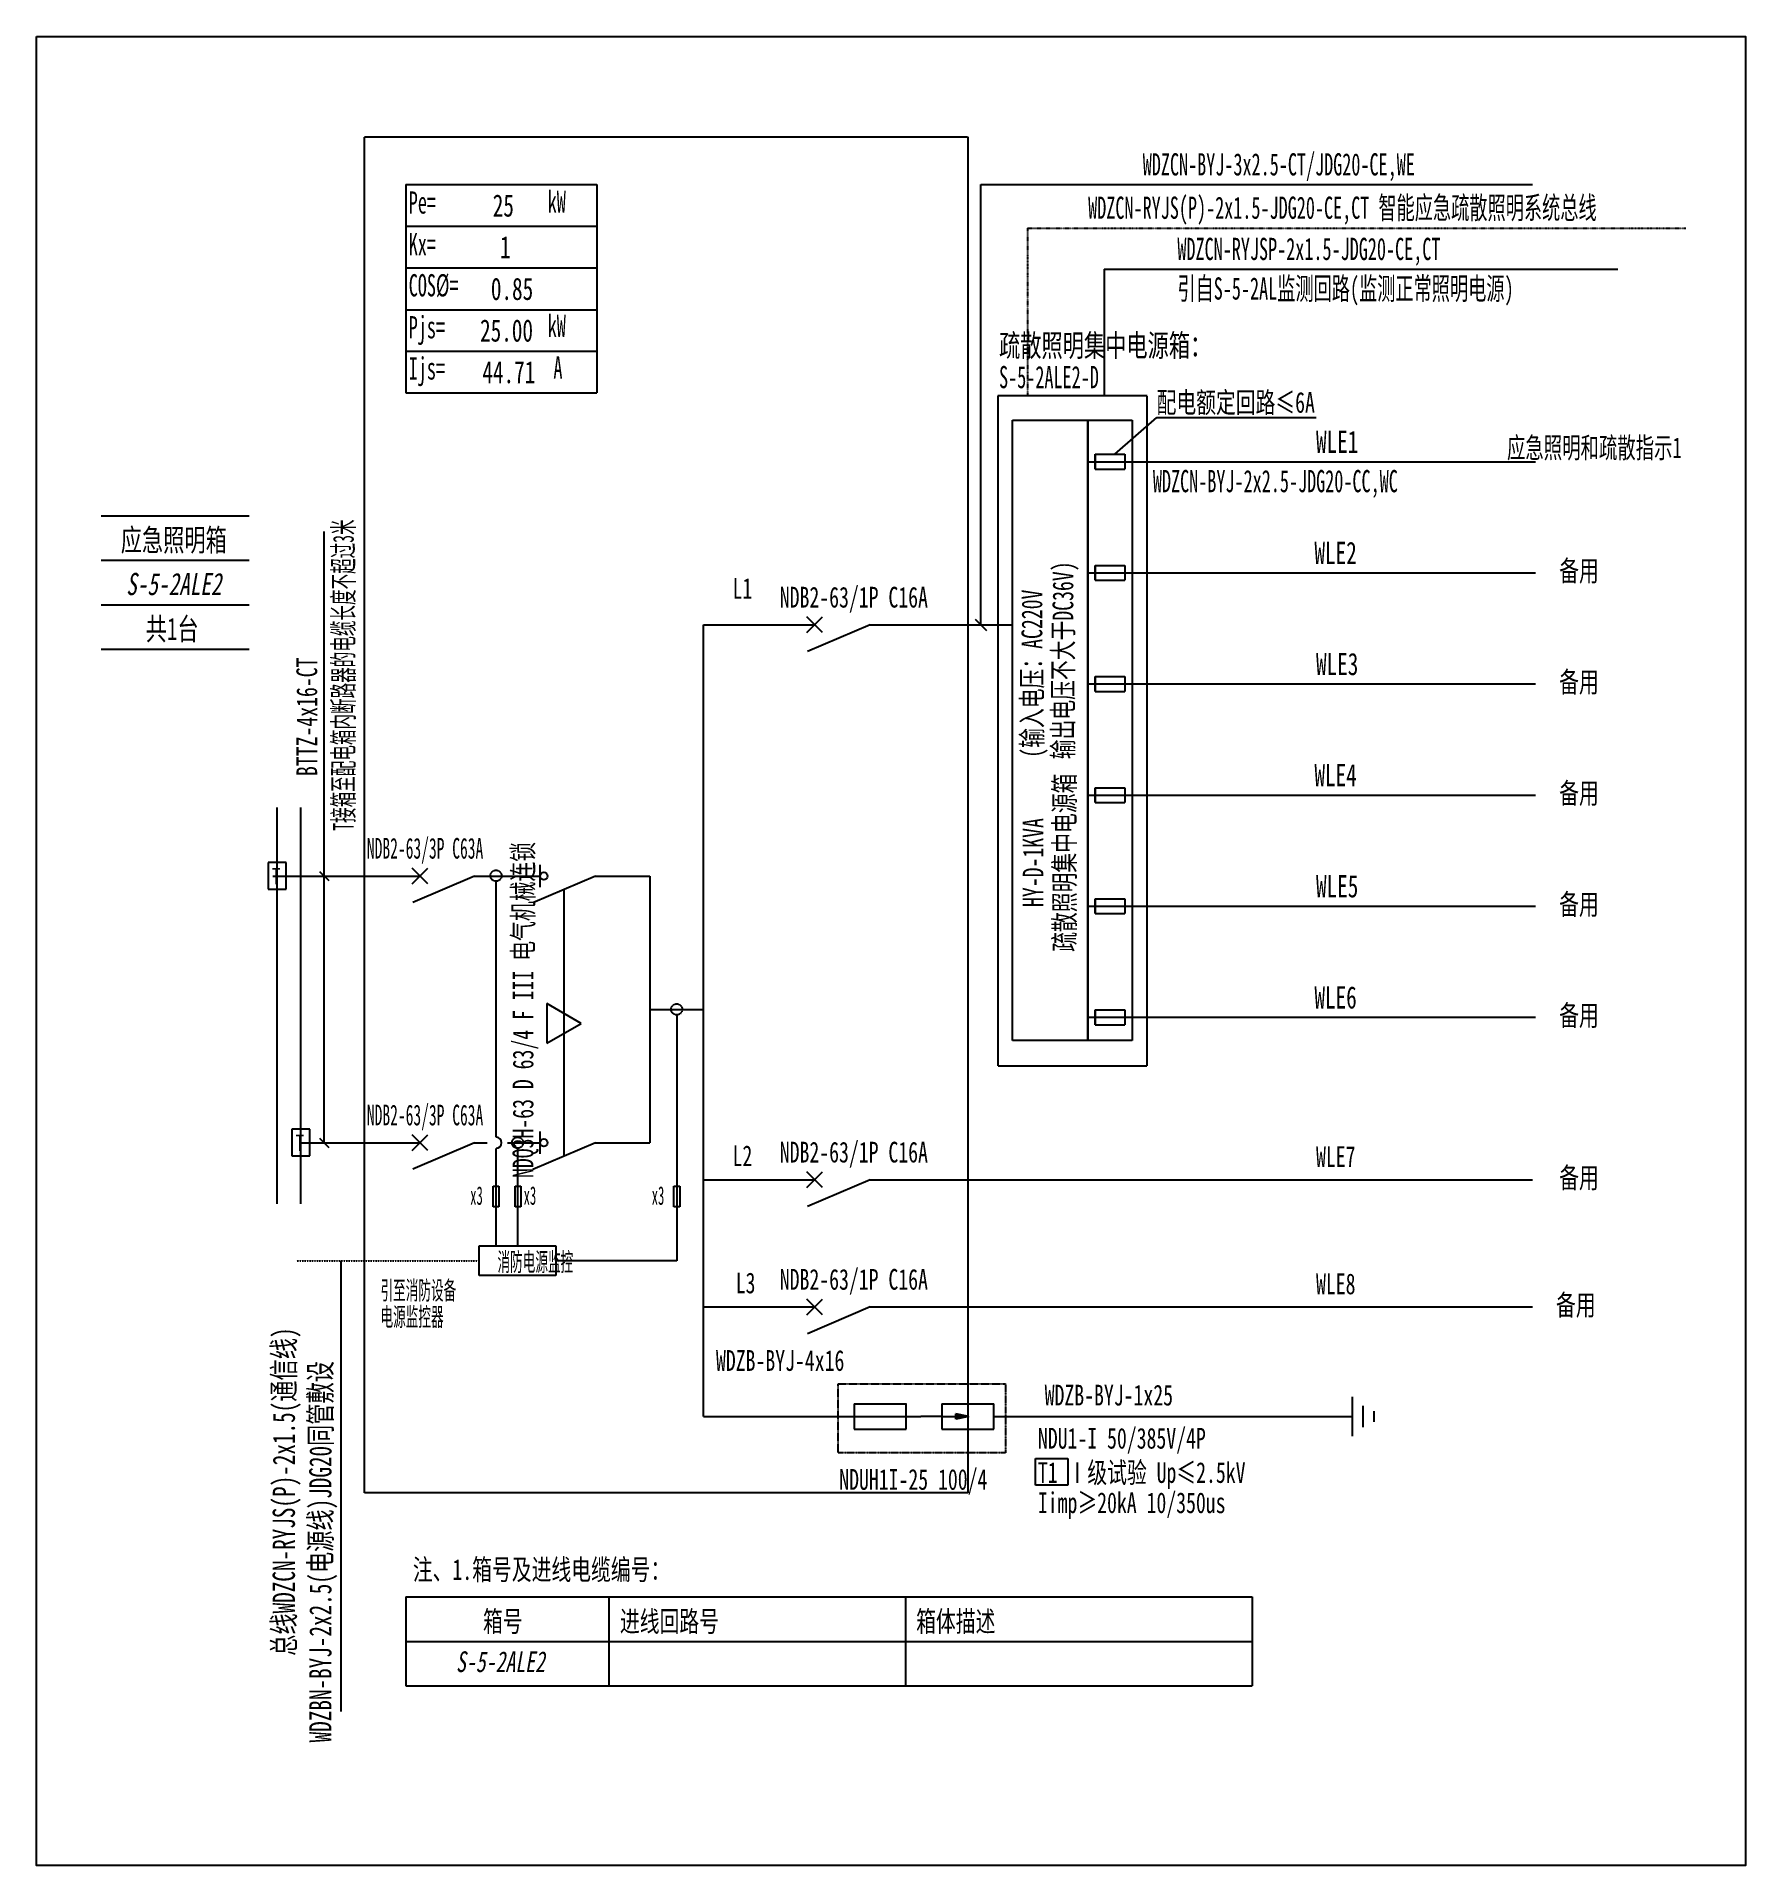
# Model space of a CAD drawing. Extents: x 224832 to 227220, y 295592 to 298148.
import ezdxf
from ezdxf.enums import TextEntityAlignment as Align

# ---------------------------------------------------------------- set-up
doc = ezdxf.new("R2010")
doc.units = 0
doc.header["$MEASUREMENT"] = 0
for name, pattern in [('_点划线L', [1.9, 1.5, -0.17, 0.06, -0.17]), ('_虚线S', [0.25, 0.125, -0.125]), ('DASH', [0.35, 0.25, -0.1]), ('DASHED', [0.75, 0.5, -0.25]), ('DASHED2', [0.375, 0.25, -0.125]), ('DIVIDE', [1.25, 0.5, -0.25, 0, -0.25, 0, -0.25])]:
    doc.linetypes.add(name, pattern=pattern)
for name, color, linetype in [('D_E_Eqpm(强电设备)', 100, 'Continuous'), ('D_E_Eqpm（强电设备）', 100, 'Continuous'), ('D_E_Text(强电文字)', 51, 'Continuous'), ('D_E_Text（强电文字）', 51, 'Continuous'), ('D_E_Wire(强电线缆)', 10, 'Continuous'), ('D_E_Wire（强电线缆）', 10, 'Continuous'), ('D_El_Wire（弱电线缆）', 10, 'Continuous'), ('D_T_TableDim（表格尺寸）', 255, 'Continuous'), ('DQ_Eqpm', 100, 'Continuous'), ('FL04GGFW_E72-配电箱系统图-塔楼部分$0$D_E_Eqpm（强电设备）', 100, 'Continuous'), ('FL09U293_E72-地下室配电箱系统图$0$D_E_Eqpm（强电设备）', 100, 'Continuous'), ('FL09U293_E72-地下室配电箱系统图$0$D_E_Text（强电文字）', 51, 'Continuous'), ('FL09U293_E72-地下室配电箱系统图$0$D_T_TableDim（表格尺寸）', 255, 'Continuous'), ('系统图', 220, 'Continuous')]:
    doc.layers.add(name, color=color, linetype=linetype)
doc.styles.add('FL09U293_E72-地下室配电箱系统图$0$FL04GGFW_E72-配电箱系统图-塔楼部分$0$电气', font='', dxfattribs={"width": 0.7})
doc.styles.add('FL09U293_E72-地下室配电箱系统图$0$FL04GGFW_E72-配电箱系统图-塔楼部分$0$电气箱', font='simhei.ttf', dxfattribs={"width": 0.8, "oblique": 10})
doc.styles.add('FL09U293_E72-地下室配电箱系统图$0$电气', font='', dxfattribs={"width": 0.7})
doc.styles.add('FL09U293_E72-地下室配电箱系统图$0$电气箱', font='simhei.ttf', dxfattribs={"width": 0.8, "oblique": 10})
doc.styles.add('HZ', font='', dxfattribs={"width": 0.7, "height": 400})
doc.styles.add('电气', font='', dxfattribs={"width": 0.7})
doc.styles.get('FL09U293_E72-地下室配电箱系统图$0$FL04GGFW_E72-配电箱系统图-塔楼部分$0$电气').set_extended_font_data('SimSun')
doc.styles.get('FL09U293_E72-地下室配电箱系统图$0$电气').set_extended_font_data('SimSun')
doc.styles.get('HZ').set_extended_font_data('SimSun')
doc.styles.get('电气').set_extended_font_data('SimSun')

msp = doc.modelspace()

# ---------------------------------------------------------------- linework, layer by layer
at = {"linetype": 'DASHED2'}
for p, q in [((225952.2, 296264.5, 0), (226186.1, 296264.5, 0)), ((225952.2, 296168.2, 0), (225952.2, 296264.5, 0)), ((226186.1, 296264.5, 0), (226186.1, 296168.2, 0)), ((226186.1, 296168.2, 0), (225952.2, 296168.2, 0))]:
    msp.add_line(p, q, dxfattribs=at)
at = {"layer": 'D_E_Eqpm(强电设备)'}
for p, q in [((225908.5, 297314.5, 0), (225930.5, 297336.5, 0)), ((225930.5, 297314.5, 0), (225908.5, 297336.5, 0)), ((225997.1, 297325.5, 0), (225909.5, 297287.9, 0)), ((225357.1, 296963.3, 0), (225379, 296985.2, 0)), ((225379, 296963.3, 0), (225357.1, 296985.2, 0)), ((225535.7, 296958.7, 0), (225535.7, 296989.8, 0)), ((225357.1, 296590.5, 0), (225379, 296612.5, 0)), ((225379, 296590.5, 0), (225357.1, 296612.5, 0)), ((225535.7, 296586, 0), (225535.7, 296617, 0)), ((225908.5, 296538.9, 0), (225930.5, 296560.9, 0)), ((225930.5, 296538.9, 0), (225908.5, 296560.9, 0)), ((225997.1, 296549.9, 0), (225909.5, 296512.3, 0)), ((225908.5, 296361.1, 0), (225930.5, 296383, 0)), ((225930.5, 296361.1, 0), (225908.5, 296383, 0)), ((225997.1, 296372, 0), (225909.5, 296334.5, 0)), ((225975, 296236.5, 0), (226047.8, 296236.5, 0)), ((225975, 296236.5, 0), (225975, 296201.3, 0)), ((226047.6, 296201.3, 0), (226047.6, 296236.5, 0)), ((226097.3, 296218.9, 0), (226067.9, 296218.9, 0)), ((226097.3, 296236.5, 0), (226170.1, 296236.5, 0)), ((226097.3, 296236.5, 0), (226097.3, 296201.3, 0)), ((226097.3, 296218.9, 0), (226135.1, 296218.9, 0)), ((226135.1, 296218.9, 0), (226116.8, 296222.6, 0)), ((226116.8, 296215.1, 0), (226116.8, 296222.6, 0)), ((226135.1, 296218.9, 0), (226116.8, 296215.1, 0)), ((226169.9, 296201.3, 0), (226169.9, 296236.5, 0)), ((225975, 296201.3, 0), (226047.6, 296201.3, 0)), ((226097.3, 296201.3, 0), (226169.9, 296201.3, 0))]:
    msp.add_line(p, q, dxfattribs=at)
for centre in [(225541, 296974.2, 0), (225541, 296601.5, 0)]:
    msp.add_circle(centre, 5.28, dxfattribs=at)
msp.add_solid([(226116.8, 296215.1, 0), (226135.1, 296218.9, 0), (226116.8, 296222.6, 0)], dxfattribs=at)
at = {"layer": 'D_E_Eqpm（强电设备）'}
for p, q in [((226196.2, 296744.4, 0), (226196.2, 297611.3, 0)), ((226196.2, 297611.3, 0), (226301.4, 297611.3, 0)), ((226301.4, 297611.3, 0), (226301.4, 296744.4, 0)), ((225613.4, 296974.2, 0), (225525.7, 296936.7, 0)), ((225593.1, 296768.4, 0), (225545.1, 296796, 0)), ((225545.1, 296796, 0), (225545.1, 296740.7, 0)), ((225545.1, 296740.7, 0), (225593.1, 296768.4, 0)), ((226301.4, 296744.4, 0), (226196.2, 296744.4, 0)), ((225613.4, 296601.5, 0), (225525.7, 296563.9, 0))]:
    msp.add_line(p, q, dxfattribs=at)
at = {"layer": 'D_E_Eqpm（强电设备）', "linetype": 'DASH'}
msp.add_line((225569.5, 296582.7, 0), (225569.5, 296955.4, 0), dxfattribs=at)
at = {"layer": 'D_E_Text(强电文字)', "color": 51}
for p, q in [((225234, 296601.5, 0), (225234, 297455.8, 0)), ((225227.6, 296980.7, 0), (225240.5, 296967.8, 0)), ((225227.6, 296608, 0), (225240.5, 296595, 0)), ((225257.5, 296436.7, 0), (225257.5, 295806.8, 0))]:
    msp.add_line(p, q, dxfattribs=at)
at = {"layer": 'D_E_Text（强电文字）'}
for p, q in [((225348.2, 297940.6, 0), (225615.2, 297940.6, 0)), ((225348.2, 297940.6, 0), (225348.2, 297649.4, 0)), ((225615.2, 297940.6, 0), (225615.2, 297649.4, 0)), ((226151.6, 297940.6, 0), (226922.7, 297940.6, 0)), ((226151.6, 297325.5, 0), (226151.6, 297940.6, 0)), ((225348.2, 297882.3, 0), (225615.2, 297882.3, 0)), ((225348.2, 297824.1, 0), (225615.2, 297824.1, 0)), ((225348.2, 297765.8, 0), (225615.2, 297765.8, 0)), ((225348.2, 297707.6, 0), (225615.2, 297707.6, 0)), ((225348.2, 297649.4, 0), (225615.2, 297649.4, 0)), ((226339.3, 297563.7, 0), (226398, 297615, 0)), ((226398, 297615, 0), (226620.5, 297615, 0)), ((226143.7, 297333.4, 0), (226159.6, 297317.6, 0)), ((226228.4, 296160.1, 0), (226273.4, 296160.1, 0)), ((226228.4, 296123, 0), (226228.4, 296160.1, 0)), ((226273.4, 296160.1, 0), (226273.4, 296123, 0)), ((226273.4, 296123, 0), (226228.4, 296123, 0))]:
    msp.add_line(p, q, dxfattribs=at)
at = {"layer": 'D_E_Wire(强电线缆)'}
for p, q in [((225168.3, 296516, 0), (225168.3, 297070.1, 0)), ((225162.4, 296974.2, 0), (225368, 296974.2, 0)), ((225444.1, 296974.2, 0), (225535.7, 296974.2, 0)), ((225613.4, 296974.2, 0), (225689.2, 296974.2, 0)), ((225444.1, 296601.5, 0), (225461.6, 296601.5, 0)), ((225490.3, 296601.5, 0), (225535.7, 296601.5, 0)), ((225613.4, 296601.5, 0), (225689.2, 296601.5, 0))]:
    msp.add_line(p, q, dxfattribs=at)
at = {"layer": 'D_E_Wire(强电线缆)', "linetype": 'DASH'}
for p, q in [((225201.4, 296516, 0), (225201.4, 297070.1, 0)), ((225201.4, 296601.5, 0), (225368, 296601.5, 0))]:
    msp.add_line(p, q, dxfattribs=at)
at = {"layer": 'D_E_Wire（强电线缆）', "color": 10}
for p, q in [((226324.3, 297822.2, 0), (226324.3, 297645.2, 0)), ((226324.3, 297822.2, 0), (227042.2, 297822.2, 0)), ((226301.4, 297553.3, 0), (226927.1, 297553.3, 0)), ((226301.4, 297398, 0), (226927.1, 297398, 0)), ((226301.4, 297242.7, 0), (226927.1, 297242.7, 0)), ((226301.4, 297087.4, 0), (226927.1, 297087.4, 0)), ((226301.4, 296932.1, 0), (226927.1, 296932.1, 0)), ((226301.4, 296776.8, 0), (226927.1, 296776.8, 0))]:
    msp.add_line(p, q, dxfattribs=at)
at = {"layer": 'D_E_Wire（强电线缆）'}
for p, q in [((225764.2, 296218.9, 0), (225764.2, 297325.5, 0)), ((225764.2, 297325.5, 0), (225919.5, 297325.5, 0)), ((225997.1, 297325.5, 0), (226196.2, 297325.5, 0)), ((225689.2, 296974.2, 0), (225689.2, 296601.5, 0)), ((225689.2, 296787.9, 0), (225764.2, 296787.9, 0)), ((225726.7, 296780.1, 0), (225726.7, 296436.7, 0)), ((225504.3, 296593.7, 0), (225504.3, 296457.4, 0)), ((225764.2, 296549.9, 0), (225919.5, 296549.9, 0)), ((225997.1, 296549.9, 0), (226922.7, 296549.9, 0)), ((225470.1, 296540.6, 0), (225478.3, 296540.6, 0)), ((225470.1, 296511.9, 0), (225470.1, 296540.6, 0)), ((225478.3, 296540.6, 0), (225478.3, 296511.9, 0)), ((225500.8, 296540.6, 0), (225508.9, 296540.6, 0)), ((225500.8, 296511.9, 0), (225500.8, 296540.6, 0)), ((225508.9, 296540.6, 0), (225508.9, 296511.9, 0)), ((225722.9, 296540.6, 0), (225731, 296540.6, 0)), ((225722.9, 296511.9, 0), (225722.9, 296540.6, 0)), ((225731, 296540.6, 0), (225731, 296511.9, 0)), ((225478.3, 296511.9, 0), (225470.1, 296511.9, 0)), ((225508.9, 296511.9, 0), (225500.8, 296511.9, 0)), ((225731, 296511.9, 0), (225722.9, 296511.9, 0)), ((225764.2, 296372, 0), (225919.5, 296372, 0)), ((225997.1, 296372, 0), (226922.7, 296372, 0)), ((226671.2, 296191.3, 0), (226671.2, 296246.6, 0)), ((225764.2, 296218.9, 0), (226067.9, 296218.9, 0)), ((226169.9, 296218.9, 0), (226671.2, 296218.9, 0)), ((226686.3, 296203.8, 0), (226686.3, 296234, 0)), ((226701.4, 296211.3, 0), (226701.4, 296226.4, 0))]:
    msp.add_line(p, q, dxfattribs=at)
at = {"layer": 'D_E_Wire（强电线缆）', "linetype": '_点划线L'}
for p, q in [((225474.2, 296609.3, 0), (225474.2, 296966.9, 0)), ((225474.2, 296457.4, 0), (225474.2, 296593.7, 0)), ((225450.7, 296457.4, 0), (225558, 296457.4, 0)), ((225450.7, 296415.9, 0), (225450.7, 296457.4, 0)), ((225558, 296457.4, 0), (225558, 296415.9, 0)), ((225726.7, 296436.7, 0), (225558, 296436.7, 0)), ((225558, 296415.9, 0), (225450.7, 296415.9, 0))]:
    msp.add_line(p, q, dxfattribs=at)
at = {"layer": 'D_E_Wire（强电线缆）', "linetype": '_虚线S'}
msp.add_line((225195.6, 296436.7, 0), (225450.7, 296436.7, 0), dxfattribs=at)
at = {"layer": 'D_E_Wire（强电线缆）', "linetype": '_点划线L'}
for centre in [(225474.2, 296974.7, 0), (225726.7, 296787.9, 0), (225504.3, 296601.5, 0)]:
    msp.add_circle(centre, 7.77, dxfattribs=at)
at = {"layer": 'D_E_Wire（强电线缆）'}
msp.add_arc((225474.2, 296601.5, 0), 7.77, 270, 90, dxfattribs=at)
at = {"layer": 'D_El_Wire（弱电线缆）', "color": 200, "linetype": 'DIVIDE'}
for q in [(227137.2, 297879.8, 0), (226216.9, 297645.2, 0)]:
    msp.add_line((226216.9, 297879.8, 0), q, dxfattribs=at)
at = {"layer": 'D_T_TableDim（表格尺寸）', "linetype": 'DASHED'}
for p, q in [((225290.5, 296112, 0), (225290.5, 298007.4, 0)), ((225290.5, 298007.4, 0), (226133.8, 298007.4, 0)), ((226133.8, 298007.4, 0), (226133.8, 296112, 0)), ((226133.8, 296112, 0), (225290.5, 296112, 0))]:
    msp.add_line(p, q, dxfattribs=at)
at = {"layer": 'D_T_TableDim（表格尺寸）', "linetype": 'DASH'}
for p, q in [((226384.2, 297645.2, 0), (226175.5, 297645.2, 0)), ((226175.5, 297645.2, 0), (226175.5, 296709, 0)), ((226384.2, 296709, 0), (226384.2, 297645.2, 0)), ((226175.5, 296709, 0), (226384.2, 296709, 0))]:
    msp.add_line(p, q, dxfattribs=at)
at = {"layer": 'DQ_Eqpm'}
for p, q in [((225180.7, 296993.3, 0), (225155.9, 296993.3, 0)), ((225155.9, 296993.3, 0), (225155.9, 296956, 0)), ((225180.7, 296956, 0), (225180.7, 296993.3, 0)), ((225155.9, 296956, 0), (225180.7, 296956, 0)), ((225213.9, 296620.5, 0), (225189, 296620.5, 0)), ((225189, 296620.5, 0), (225189, 296583.2, 0)), ((225213.9, 296583.2, 0), (225213.9, 296620.5, 0)), ((225189, 296583.2, 0), (225213.9, 296583.2, 0))]:
    msp.add_line(p, q, dxfattribs=at)
at = {"layer": 'FL04GGFW_E72-配电箱系统图-塔楼部分$0$D_E_Eqpm（强电设备）'}
for p, q in [((226301.4, 296744.4, 0), (226301.4, 297611.3, 0)), ((226301.4, 297611.3, 0), (226363.5, 297611.3, 0)), ((226363.5, 297611.3, 0), (226363.5, 296744.4, 0)), ((226311.7, 297563.7, 0), (226353.2, 297563.7, 0)), ((226311.7, 297563.7, 0), (226311.7, 297563.7, 0)), ((226311.7, 297563.7, 0), (226311.7, 297543, 0)), ((226311.7, 297543, 0), (226311.7, 297563.7, 0)), ((226353.2, 297563.7, 0), (226353.2, 297543, 0)), ((226311.7, 297543, 0), (226353.2, 297543, 0)), ((226311.7, 297543, 0), (226311.7, 297543, 0)), ((226311.7, 297408.4, 0), (226353.2, 297408.4, 0)), ((226311.7, 297408.4, 0), (226311.7, 297408.4, 0)), ((226311.7, 297408.4, 0), (226311.7, 297387.7, 0)), ((226311.7, 297387.7, 0), (226311.7, 297408.4, 0)), ((226353.2, 297408.4, 0), (226353.2, 297387.7, 0)), ((226311.7, 297387.7, 0), (226353.2, 297387.7, 0)), ((226311.7, 297387.7, 0), (226311.7, 297387.7, 0)), ((226311.7, 297253.1, 0), (226353.2, 297253.1, 0)), ((226311.7, 297253.1, 0), (226311.7, 297253.1, 0)), ((226311.7, 297253.1, 0), (226311.7, 297232.3, 0)), ((226311.7, 297232.3, 0), (226311.7, 297253.1, 0)), ((226353.2, 297253.1, 0), (226353.2, 297232.3, 0)), ((226311.7, 297232.3, 0), (226353.2, 297232.3, 0)), ((226311.7, 297232.3, 0), (226311.7, 297232.3, 0)), ((226311.7, 297097.7, 0), (226353.2, 297097.7, 0)), ((226311.7, 297097.7, 0), (226311.7, 297097.7, 0)), ((226311.7, 297097.7, 0), (226311.7, 297077, 0)), ((226311.7, 297077, 0), (226311.7, 297097.7, 0)), ((226353.2, 297097.7, 0), (226353.2, 297077, 0)), ((226311.7, 297077, 0), (226353.2, 297077, 0)), ((226311.7, 297077, 0), (226311.7, 297077, 0)), ((226311.7, 296942.4, 0), (226353.2, 296942.4, 0)), ((226311.7, 296942.4, 0), (226311.7, 296942.4, 0)), ((226311.7, 296942.4, 0), (226311.7, 296921.7, 0)), ((226311.7, 296921.7, 0), (226311.7, 296942.4, 0)), ((226353.2, 296942.4, 0), (226353.2, 296921.7, 0)), ((226311.7, 296921.7, 0), (226353.2, 296921.7, 0)), ((226311.7, 296921.7, 0), (226311.7, 296921.7, 0)), ((226311.7, 296787.1, 0), (226353.2, 296787.1, 0)), ((226311.7, 296787.1, 0), (226311.7, 296787.1, 0)), ((226311.7, 296787.1, 0), (226311.7, 296766.4, 0)), ((226311.7, 296766.4, 0), (226311.7, 296787.1, 0)), ((226353.2, 296787.1, 0), (226353.2, 296766.4, 0)), ((226311.7, 296766.4, 0), (226353.2, 296766.4, 0)), ((226311.7, 296766.4, 0), (226311.7, 296766.4, 0)), ((226363.5, 296744.4, 0), (226301.4, 296744.4, 0))]:
    msp.add_line(p, q, dxfattribs=at)
at = {"layer": 'FL09U293_E72-地下室配电箱系统图$0$D_E_Eqpm（强电设备）'}
for p, q in [((225444.1, 296974.2, 0), (225358, 296937.3, 0)), ((225444.1, 296601.5, 0), (225358, 296564.6, 0))]:
    msp.add_line(p, q, dxfattribs=at)
at = {"layer": 'FL09U293_E72-地下室配电箱系统图$0$D_T_TableDim（表格尺寸）'}
for p, q in [((224922.2, 297477.7, 0), (225129.3, 297477.7, 0)), ((224922.2, 297415.6, 0), (225129.3, 297415.6, 0)), ((224922.2, 297353.5, 0), (225129.3, 297353.5, 0)), ((224922.2, 297291.3, 0), (225129.3, 297291.3, 0))]:
    msp.add_line(p, q, dxfattribs=at)
at = {"layer": 'FL09U293_E72-地下室配电箱系统图$0$D_T_TableDim（表格尺寸）', "ltscale": 3.5}
for p, q in [((225348.2, 295966.7, 0), (226531, 295966.7, 0)), ((225348.2, 295966.7, 0), (225348.2, 295842.4, 0)), ((225631.8, 295966.7, 0), (225631.8, 295842.4, 0)), ((226046.4, 295966.7, 0), (226046.4, 295842.4, 0)), ((226531, 295966.7, 0), (226531, 295842.4, 0)), ((225348.2, 295904.6, 0), (226531, 295904.6, 0)), ((225348.2, 295904.6, 0), (226531, 295904.6, 0)), ((225348.2, 295842.4, 0), (226531, 295842.4, 0))]:
    msp.add_line(p, q, dxfattribs=at)
at = {"layer": '系统图', "ltscale": 9973.992009}
msp.add_lwpolyline([(224832, 298147.5), (227220.5, 298147.5), (227220.5, 295591.5), (224832, 295591.5)], close=True, dxfattribs=at)

# ---------------------------------------------------------------- texts
at = {"layer": 'D_E_Text(强电文字)', "color": 51, "style": '电气', "width": 0.7}
for s, height, p in [('疏散照明集中电源箱：', 31.06, (226177.3, 297700.3, 0)), ('备用', 28.99, (226960.2, 297386.3, 0)), ('L1', 28.99, (225804.8, 297361.8, 0)), ('NDB2-63/1P C16A', 28.991, (225870.8, 297349.5, 0)), ('备用', 28.99, (226960.2, 297231, 0)), ('备用', 28.99, (226960.2, 297075.6, 0)), ('备用', 28.99, (226960.2, 296920.3, 0)), ('备用', 28.99, (226960.2, 296765, 0)), ('NDB2-63/1P C16A', 28.991, (225870.8, 296573.9, 0)), ('L2', 28.99, (225804.8, 296568.8, 0)), ('WLE7', 28.99, (226620.3, 296567.7, 0)), ('备用', 28.99, (226960.2, 296538.1, 0)), ('L3', 28.99, (225809.2, 296391.1, 0)), ('NDB2-63/1P C16A', 28.991, (225870.8, 296396.1, 0)), ('WLE8', 28.99, (226620.3, 296389.8, 0)), ('备用', 28.99, (226955.7, 296360.3, 0))]:
    msp.add_text(s, height=height, dxfattribs=at).set_placement(p)
at = {"layer": 'D_E_Text(强电文字)', "color": 51, "style": '电气', "width": 0.65}
msp.add_text('应急照明和疏散指示1', height=28.99, dxfattribs=at).set_placement((227009.3, 297573.5, 0), align=Align.MIDDLE)
at = {"layer": 'D_E_Text(强电文字)', "color": 51, "style": '电气'}
for s, width, p in [('T接箱至配电箱内断路器的电缆长度不超过3米', 0.55, (225275.2, 297037.7, 0)), ('BTTZ-4x16-CT', 0.7, (225224.2, 297114, 0))]:
    msp.add_text(s, height=28.991, rotation=90, dxfattribs=dict(at, width=width)).set_placement(p)
at = {"layer": 'D_E_Text(强电文字)', "style": 'FL09U293_E72-地下室配电箱系统图$0$FL04GGFW_E72-配电箱系统图-塔楼部分$0$电气', "width": 0.7}
for s, p in [('应急照明箱', (225023.8, 297444.5, 0)), ('共1台', (225021.5, 297320.3, 0))]:
    msp.add_text(s, height=31.06, dxfattribs=at).set_placement(p, align=Align.MIDDLE)
at = {"layer": 'D_E_Text(强电文字)', "style": 'FL09U293_E72-地下室配电箱系统图$0$FL04GGFW_E72-配电箱系统图-塔楼部分$0$电气箱', "oblique": 10, "width": 0.7}
msp.add_text('S-5-2ALE2', height=31.06, dxfattribs=at).set_placement((225023.8, 297382.4, 0), align=Align.MIDDLE)
at = {"layer": 'D_E_Text(强电文字)', "style": '电气', "width": 0.7}
for s, p in [('WDZB-BYJ-4x16', (225781.6, 296282.7, 0)), ('WDZB-BYJ-1x25', (226241, 296234.3, 0)), ('T1 Ⅰ级试验 Up≤2.5kV ', (226231.6, 296126.1, 0)), ('Iimp≥20kA 10/350us', (226231.6, 296083.9, 0))]:
    msp.add_text(s, height=28.991, dxfattribs=at).set_placement(p)
at = {"layer": 'D_E_Text(强电文字)', "color": 51, "true_color": 0xffff7f, "style": '电气', "width": 0.7}
msp.add_text('NDU1-I 50/385V/4P', height=28.991, dxfattribs=at).set_placement((226231.6, 296174, 0))
at = {"layer": 'D_E_Text（强电文字）', "style": '电气'}
for s, height, width, p in [('WDZCN-BYJ-3x2.5-CT/JDG20-CE,WE', 31.062, 0.6, (226378.1, 297953.4, 0)), ('25', 31.06, 0.7, (225469.6, 297895.9, 0)), ('1', 31.1, 0.7, (225479.9, 297837.7, 0)), (' 0.85', 31.06, 0.7, (225452.2, 297779.4, 0)), ('WLE1', 31.06, 0.7, (226620.3, 297565.7, 0)), ('WDZCN-BYJ-2x2.5-JDG20-CC,WC', 31.062, 0.6, (226392.3, 297510.7, 0)), ('WLE2', 31.06, 0.7, (226618.1, 297410.4, 0)), ('WLE3', 31.06, 0.7, (226620.3, 297255.1, 0)), ('WLE4', 31.06, 0.7, (226618.1, 297099.8, 0)), ('WLE5', 31.06, 0.7, (226620.3, 296944.5, 0)), ('WLE6', 31.06, 0.7, (226618.1, 296789.1, 0))]:
    msp.add_text(s, height=height, dxfattribs=dict(at, width=width)).set_placement(p)
at = {"layer": 'D_E_Text（强电文字）', "linetype": 'Continuous', "style": '电气', "width": 0.6}
for s, height, p in [('Pe=', 31.06, (225352.2, 297900.1, 0)), ('kW', 31.06, (225546.4, 297901.2, 0)), ('Kx=', 31.06, (225352.2, 297841.7, 0)), ('COS%%C=', 31.06, (225352.2, 297784.4, 0)), ('Pjs=', 31.06, (225352.2, 297725.8, 0)), ('kW', 31.06, (225546.4, 297727.7, 0)), ('Ijs=', 31.06, (225352.2, 297668.2, 0)), ('A', 31.1, (225554.4, 297669.5, 0))]:
    msp.add_text(s, height=height, dxfattribs=at).set_placement(p)
at = {"layer": 'D_E_Text（强电文字）', "color": 51, "style": '电气', "width": 0.6}
for s, p in [('WDZCN-RYJS(P)-2x1.5-JDG20-CE,CT 智能应急疏散照明系统总线', (226301.8, 297892.8, 0)), ('WDZCN-RYJSP-2x1.5-JDG20-CE,CT', (226426.5, 297835.2, 0)), ('引自S-5-2AL监测回路(监测正常照明电源)', (226426.5, 297779.9, 0)), ('S-5-2ALE2-D', (226177.3, 297656.1, 0))]:
    msp.add_text(s, height=31.062, dxfattribs=at).set_placement(p)
at = {"layer": 'D_E_Text（强电文字）', "color": 6, "style": '电气', "width": 0.7}
for s, p in [('25.00', (225451.9, 297721.2, 0)), ('44.71', (225455.1, 297662.9, 0))]:
    msp.add_text(s, height=31.06, dxfattribs=at).set_placement(p)
at = {"layer": 'D_E_Text（强电文字）', "style": '电气'}
for s, height, width, p in [('配电额定回路≤6A', 28.99, 0.7, (226508.1, 297636.8, 0)), ('NDB2-63/3P C63A', 28.991, 0.55, (225375, 297010.7, 0)), ('NDB2-63/3P C63A', 28.991, 0.55, (225375, 296637.9, 0))]:
    msp.add_text(s, height=height, dxfattribs=dict(at, width=width)).set_placement(p, align=Align.MIDDLE)
at = {"layer": 'D_E_Text（强电文字）', "color": 51, "style": '电气', "width": 0.7}
for s, height, p in [('输出电压不大于DC36V)', 28.991, (226268.2, 297275.7, 0)), ('(输入电压：AC220V', 28.991, (226224.9, 297257.1, 0)), ('疏散照明集中电源箱', 28.99, (226268.2, 296992.9, 0)), ('HY-D-1KVA', 28.99, (226224.9, 296993.1, 0))]:
    msp.add_text(s, height=height, rotation=90, dxfattribs=at).set_placement(p, align=Align.MIDDLE)
at = {"layer": 'D_E_Text（强电文字）', "style": '电气', "width": 0.7}
msp.add_text('NDQ3H-63 D 63/4 F III 电气机械连锁', height=28.991, rotation=90, dxfattribs=at).set_placement((225513.3, 296787.1, 0), align=Align.MIDDLE)
for s, p in [('总线WDZCN-RYJS(P)-2x1.5(通信线)', (225193.1, 295884.4, 0)), ('WDZBN-BYJ-2x2.5(电源线)JDG20同管敷设', (225244.2, 295763.4, 0))]:
    msp.add_text(s, height=31.062, rotation=90, dxfattribs=at).set_placement(p)
at = {"layer": 'D_E_Text（强电文字）', "color": 51, "true_color": 0xffff7f, "style": '电气', "width": 0.7}
msp.add_text('NDUH1I-25 100/4', height=28.991, dxfattribs=at).set_placement((225953.9, 296116.5, 0))
at = {"layer": 'D_E_Wire（强电线缆）', "color": 51, "linetype": 'Continuous', "style": 'HZ', "width": 0.5}
for s, p in [('x3', (225438.1, 296514.8, 0)), ('x3', (225512.8, 296514.8, 0)), ('x3', (225691.8, 296514.8, 0)), ('消防电源监控', (225476.2, 296422.1, 0)), ('引至消防设备', (225312.7, 296382.3, 0)), ('电源监控器', (225312.7, 296345.3, 0))]:
    msp.add_text(s, height=25.88, dxfattribs=at).set_placement(p)
at = {"layer": 'DQ_Eqpm', "color": 51, "style": '电气', "width": 0.8}
for p in [(225160.7, 296962.9, 0), (225193.8, 296590.2, 0)]:
    msp.add_text('T', height=22.8, dxfattribs=at).set_placement(p)
at = {"layer": 'FL09U293_E72-地下室配电箱系统图$0$D_E_Text（强电文字）', "style": 'FL09U293_E72-地下室配电箱系统图$0$电气', "width": 0.7}
for s, height, p in [('注、1.箱号及进线电缆编号：', 28.991, (225357.9, 295990.5, 0)), ('箱号', 28.99, (225456, 295918.1, 0)), ('进线回路号', 28.99, (225647.4, 295918.1, 0)), ('箱体描述', 28.99, (226061.4, 295918.1, 0))]:
    msp.add_text(s, height=height, dxfattribs=at).set_placement(p)
at = {"layer": 'FL09U293_E72-地下室配电箱系统图$0$D_E_Text（强电文字）', "style": 'FL09U293_E72-地下室配电箱系统图$0$电气箱', "oblique": 10, "width": 0.7}
msp.add_text('S-5-2ALE2', height=28.99, dxfattribs=at).set_placement((225480.4, 295876.2, 0), align=Align.MIDDLE)

doc.saveas('drawing.dxf')
